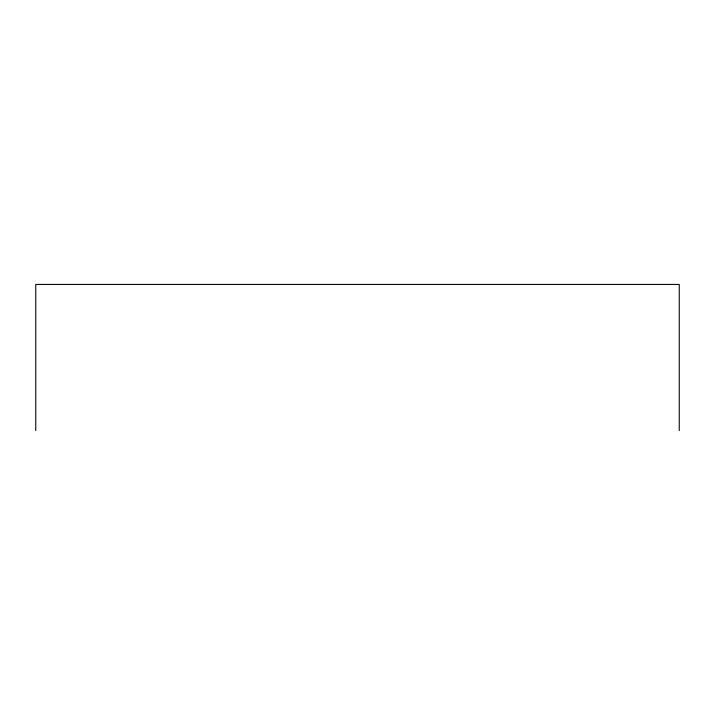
<?xml version="1.0" encoding="UTF-8"?>
<svg xmlns="http://www.w3.org/2000/svg" width="715" height="715" viewBox="0 0 715 715"><rect width="100%" height="100%" fill="white"/><g stroke="black" fill="none" stroke-linecap="round" stroke-linejoin="round"><path stroke-width="1.07" d="M679.25 430.564L679.25 284.436L35.75 284.436L35.75 430.564"/></g></svg>
